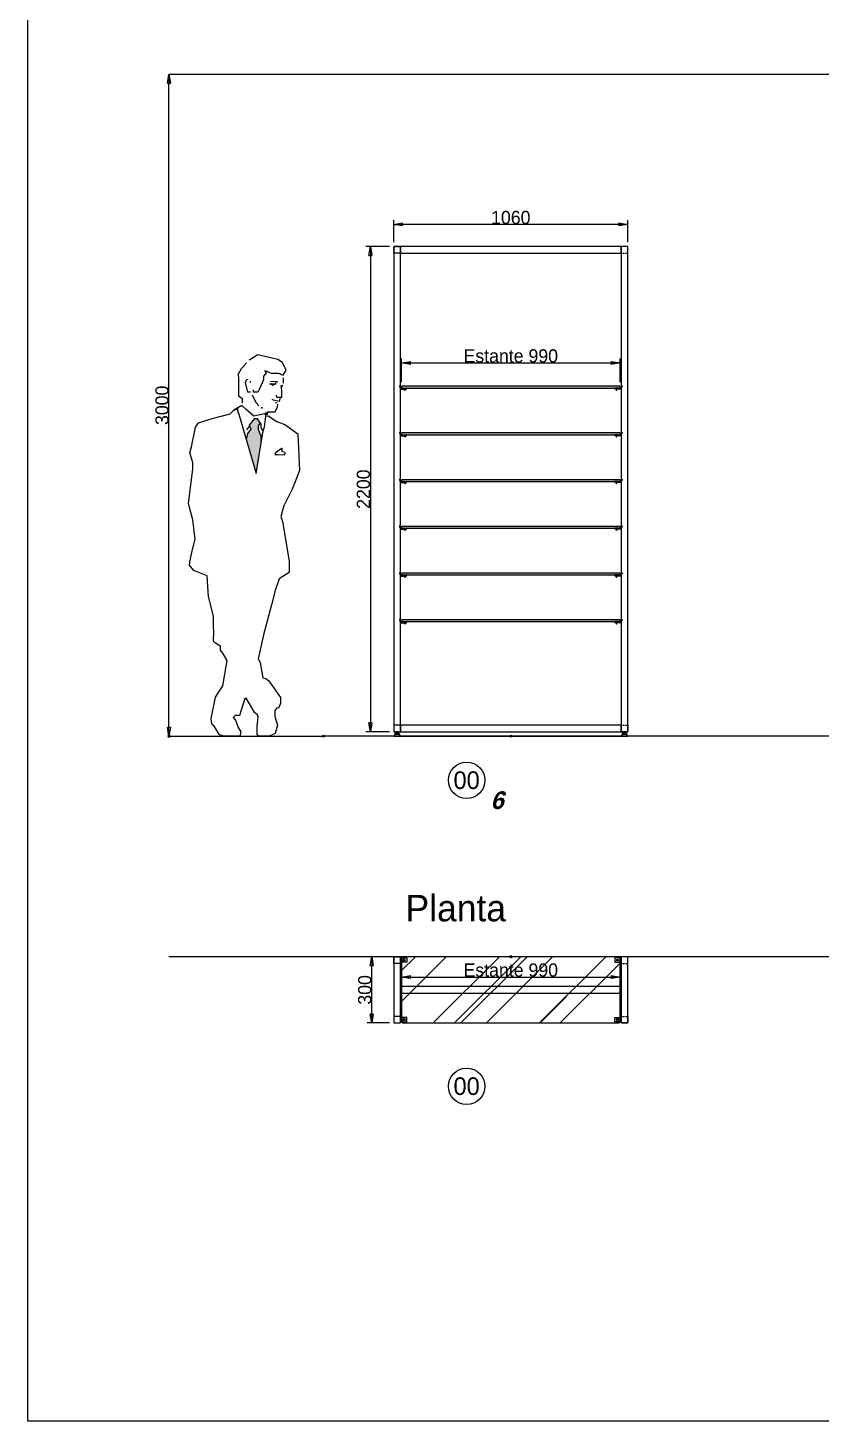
# Paper-space layout 'Jordi B.' of a CAD drawing. Header units: millimetres. Extents: x 23627 to 226976, y -18096 to 223844.
# Drawn here: x 131998 to 135592, y 133994 to 140310 of the extents above; entities that cross this region are included whole.
import ezdxf

# ---------------------------------------------------------------- set-up
doc = ezdxf.new("R2010")
doc.units = ezdxf.units.MM
doc.header["$PDMODE"] = 35
doc.header["$PDSIZE"] = 5
doc.linetypes.add('Discontinua JB', pattern=[0.75, 0.5, -0.25])
doc.layers.add('1001 concep color Blau Fosc', color=7, linetype='Continuous', true_color=0x003e84)
for name, color, linetype in [('Cotas bloques dinámicos PM espacio', 140, 'Continuous'), ('Linea Capa Color 0000 JB', 7, 'Continuous'), ('Linea Capa Color 0008 Gris JB', 8, 'Continuous'), ('Linea Capa Color 0012 Vermell JB', 12, 'Continuous'), ('Linea Capa Color 0140 Blau Vidre JB', 140, 'Continuous'), ('Linea Capa Color 0202 Lila Parets JB', 202, 'Continuous')]:
    doc.layers.add(name, color=color, linetype=linetype)
doc.styles.add('Jordi Ava', font='Avant Garde MEdium BT.ttf')
doc.styles.add('Jordi One Stroke', font='One Stronke Script LET Plain.ttf')
doc.styles.add('Stylus BT JB', font='stylu.ttf', dxfattribs={"oblique": 15})
doc.dimstyles.new('Jordi Ava 2015', dxfattribs={"dimtxt": 60, "dimasz": 40, "dimexe": 20, "dimexo": 20, "dimgap": 0.09, "dimtad": 1, "dimdec": 0, "dimzin": 0, "dimdsep": 46, "dimtxsty": 'Jordi Ava', "dimblk": 'CLOSED', "dimcen": 1.5, "dimclrd": 7, "dimclre": 7, "dimclrt": 256, "dimadec": 0, "dimazin": 0, "dimtfac": 0.05, "dimtdec": 0, "dimtofl": 0, "dimtmove": 0, "dimatfit": 3, "dimldrblk": 'CLOSED', "dimfxl": 90, "dimtolj": 1, "dimtzin": 0, "dimlwd": -1, "dimlwe": -1, "dimarcsym": 0})
doc.dimstyles.new('Jordi Ava Parets 2015', dxfattribs={"dimtxt": 60, "dimasz": 40, "dimexe": 20, "dimexo": 20, "dimgap": 0.09, "dimtad": 1, "dimdec": 0, "dimzin": 0, "dimdsep": 46, "dimtxsty": 'Jordi Ava', "dimblk": 'CLOSED', "dimcen": 1.5, "dimclrd": 7, "dimclre": 7, "dimclrt": 256, "dimadec": 0, "dimazin": 0, "dimtfac": 0.05, "dimtdec": 0, "dimtofl": 0, "dimtmove": 0, "dimatfit": 3, "dimldrblk": 'CLOSED', "dimfxl": 90, "dimtolj": 1, "dimtzin": 0, "dimlwd": -1, "dimlwe": -1, "dimarcsym": 0})

# ---------------------------------------------------------------- blocks, each defined once
blk = doc.blocks.new('_Closed')
at = {"color": 0, "linetype": 'ByBlock', "lineweight": -2}
for p, q in [((-1, 0.17), (0, 0)), ((-1, 0.17), (-1, -0.17)), ((0, 0), (-1, -0.17)), ((0, 0), (-1, 0))]:
    blk.add_line(p, q, dxfattribs=at)
blk = doc.blocks.new('*D1669')
at = {"layer": 'Defpoints', "color": 0, "ltscale": 10, "transparency": 16777216}
for p in [(82879.8, 104665.6), (82879.8, 104665.6), (82879.8, 101665.6)]:
    blk.add_point(p, dxfattribs=at)
at = {"layer": 'Linea Capa Color 0202 Lila Parets JB', "color": 7, "ltscale": 10, "transparency": 16777216}
blk.add_line((82879.8, 101705.6), (82879.8, 104625.6), dxfattribs=at)
at = {"layer": 'Linea Capa Color 0202 Lila Parets JB', "color": 7, "ltscale": 10, "transparency": 16777216, "xscale": 40, "yscale": 40, "zscale": 40}
for p, rotation in [((82879.8, 104665.6), 90), ((82879.8, 101665.6), 270)]:
    blk.add_blockref('_Closed', p, dxfattribs=dict(at, rotation=rotation))
at = {"layer": 'Linea Capa Color 0202 Lila Parets JB', "ltscale": 10, "transparency": 16777216, "insert": (82848.5, 103165.6), "char_height": 60, "attachment_point": 5, "rotation": 90, "style": 'Jordi Ava'}
blk.add_mtext('\\A1;3000', dxfattribs=at)
blk = doc.blocks.new('PM202307281029')
at = {"layer": 'Linea Capa Color 0008 Gris JB'}
h = blk.add_hatch(color=256, dxfattribs=at)
h.set_gradient(color1=(0, 127, 255), one_color=1, tint=1, name='INVCYLINDER')
h.paths.add_polyline_path([(349.2, 1345.3), (355.5, 1372.2), (371.4, 1391.2), (363.5, 1410.2), (385.6, 1438.7), (401.5, 1438.7), (413.7, 1421.3), (403.9, 1407), (403.9, 1391.2), (412.6, 1367.4), (418.1, 1360.8), (418.1, 1332.6), (394.4, 1190.3)])
at = {"layer": 'Linea Capa Color 0008 Gris JB', "linetype": 'Continuous'}
for p, q in [((309.6, 1484.7), (311.2, 1487.8)), ((315.9, 1459.3), (309.6, 1484.7)), ((371.4, 1391.2), (355.5, 1372.2)), ((385.6, 1438.7), (363.5, 1410.2)), ((363.5, 1410.2), (371.4, 1391.2)), ((401.5, 1438.7), (385.6, 1438.7)), ((418.1, 1415), (401.5, 1438.7)), ((418.1, 1397.5), (418.1, 1415)), ((426.8, 1384.9), (418.1, 1397.5)), ((355.5, 1372.2), (349.2, 1345.3))]:
    blk.add_line(p, q, dxfattribs=at)
for points in [[(445.8, 1652.6), (437.9, 1651), (436.3, 1657.3), (463.3, 1645.4), (496.5, 1645.4), (517.1, 1636.7), (531.4, 1658.9), (513.9, 1693.7), (493.4, 1708), (403.1, 1728.6), (363.5, 1704.8)], [(332.6, 1510), (332.6, 1529), (316.7, 1540.1), (317.1, 1581.3), (317.1, 1627.2), (312.8, 1639.9), (328.6, 1666.8), (350.8, 1692.2)], [(441.1, 1649.4), (436.3, 1641.5), (427.6, 1632), (427.6, 1616.1), (409.4, 1574.9), (403.1, 1559.9), (382.5, 1559.9), (382.5, 1570.2)], [(369.8, 1559.1), (357.1, 1559.1), (346, 1603.5), (352.4, 1619.3), (357.1, 1617.7)], [(369.8, 1603.5), (369.8, 1609.8)], [(455.3, 1597.1), (483.8, 1597.1), (485.4, 1606.6)], [(493.1, 1605.4), (487.6, 1606.5), (460.1, 1608.2)], [(479.1, 1595.5), (471.2, 1589.2), (461.7, 1597.1)], [(485.8, 1546.2), (487.4, 1537.5), (510.9, 1537.5), (510.8, 1560.7), (509.2, 1581.9)], [(512.4, 1590.8), (510.8, 1582.9), (506, 1587.6), (515.5, 1590.8)], [(519.5, 1600.3), (519.5, 1624)], [(407.8, 1497.3), (395.1, 1511.6), (377.7, 1546.4)], [(503.3, 1535.1), (499.2, 1517.9), (473.1, 1523.2), (467.1, 1527.1)], [(434.7, 1460.9), (384.1, 1451.4), (349.2, 1481.5), (330.2, 1498.9), (293.8, 1478.3)], [(423.7, 1486.2), (417.3, 1489.4)], [(439.3, 1451), (439.5, 1453), (436.3, 1464.1), (442.1, 1464.1)], [(439.5, 1456.1), (444.2, 1470.4), (480.7, 1470.4), (491.8, 1492.6), (493.6, 1505.7)], [(445.8, 1470.4), (444.2, 1456.1), (441.1, 1457.7)], [(490.2, 1510), (480.7, 1511.6)], [(365, 1407), (350.8, 1389.6)], [(413.7, 1421.3), (403.9, 1407), (403.9, 1391.2), (412.6, 1367.4), (420.5, 1357.9), (422.1, 1357.9)], [(426.8, 1384.9), (433.2, 1402.3)], [(418.1, 1332.6), (418.1, 1360.8)]]:
    blk.add_lwpolyline(points, dxfattribs=at)
at = {"layer": 'Linea Capa Color 0008 Gris JB'}
for points in [[(92.6, 775), (94.3, 789), (105.3, 840), (117.9, 893.8), (108.4, 980.9), (87.8, 1053.8), (108.4, 1212.2), (108.4, 1239.1), (94.2, 1286.7), (102.1, 1312), (119.5, 1400.7), (133.8, 1421.3), (195.6, 1440.3), (277.9, 1460.9), (293.8, 1478.3), (311.4, 1488.3), (309.6, 1484.7), (315.9, 1459.3), (394.4, 1190.3), (426.8, 1384.9), (433.2, 1402.3), (439.3, 1451), (449, 1453), (488.6, 1426), (525, 1413.4), (583.6, 1370.6), (591.6, 1204.3), (559.9, 1123.5), (520.3, 1044.3), (506, 995.2), (513.9, 973), (544.8, 794), (544.8, 742.1), (499.7, 713.2), (480.7, 661), (464.8, 596), (428.4, 459.8), (404.6, 350.5), (412.6, 334.7), (425.2, 265), (439.5, 261.8), (452.2, 250.7), (505.2, 174.7), (505.2, 147.8), (496.5, 127.2), (488.6, 128.7), (479.9, 116.1), (479.9, 89.1), (491.8, 49.5), (480.7, 11.5), (453.8, 0), (428.4, 0), (407.7, 0), (399.1, 6.8), (399.9, 44.8), (404.6, 86), (401.5, 97.1), (388.8, 106.6), (349.2, 173.1), (342.9, 171.5), (319.1, 93.1), (300.1, 93.1), (290.6, 84.4), (301.7, 73.3), (312.8, 40), (325.4, 20), (321.5, 0), (293.8, 0), (249.4, 0), (228.8, 6.8), (205.1, 44.8), (194, 54.3), (190.8, 79.6), (211.4, 176.3), (244.7, 228.5), (263.7, 342.6), (244.7, 375.8), (232.8, 390.1), (232.8, 407.5), (211.4, 421.8), (201.9, 431.3), (203.5, 475.6), (201.1, 494.6), (201.1, 543.8), (179.7, 634), (173.4, 727.5), (113.2, 751.3)], [(479.1, 1276.4), (494.9, 1276.4), (523.4, 1275.6), (528.2, 1285.1), (513.2, 1290.1), (513.2, 1305.7), (482.3, 1285.1)]]:
    blk.add_lwpolyline(points, close=True, dxfattribs=at)
at = {"layer": 'Linea Capa Color 0202 Lila Parets JB', "ltscale": 10}
blk.add_line((0, 0), (700, 0), dxfattribs=at)
for p in [(0, 0), (700, 0)]:
    blk.add_point(p, dxfattribs=at)
blk = doc.blocks.new('*D2413')
at = {"layer": 'Cotas bloques dinámicos PM espacio', "color": 7, "ltscale": 10, "transparency": 16777216}
for p, q in [((-20, 0), (-120, 0)), ((-100, -260), (-100, -40)), ((-20, -300), (-120, -300))]:
    blk.add_line(p, q, dxfattribs=at)
at = {"layer": 'Defpoints', "color": 0, "ltscale": 10, "transparency": 16777216}
for p in [(0, 0), (-100, 0), (0, -300)]:
    blk.add_point(p, dxfattribs=at)
at = {"layer": 'Cotas bloques dinámicos PM espacio', "color": 7, "ltscale": 10, "transparency": 16777216, "xscale": 40, "yscale": 40, "zscale": 40}
for p, rotation in [((-100, 0), 90), ((-100, -300), 270)]:
    blk.add_blockref('_Closed', p, dxfattribs=dict(at, rotation=rotation))
at = {"layer": 'Cotas bloques dinámicos PM espacio', "ltscale": 10, "transparency": 16777216, "insert": (-131.3, -150), "char_height": 60, "attachment_point": 5, "rotation": 90, "style": 'Jordi Ava'}
blk.add_mtext('\\A1;300', dxfattribs=at)
blk = doc.blocks.new('*D2414')
at = {"layer": 'Cotas bloques dinámicos PM espacio', "color": 7, "ltscale": 10, "transparency": 16777216}
for p, q in [((35, -22), (35, -111.8)), ((1025, -22), (1025, -111.8)), ((75, -91.8), (985, -91.8))]:
    blk.add_line(p, q, dxfattribs=at)
at = {"layer": 'Defpoints', "color": 0, "ltscale": 10, "transparency": 16777216}
for p in [(35, -2), (1025, -2), (1025, -91.8)]:
    blk.add_point(p, dxfattribs=at)
at = {"layer": 'Cotas bloques dinámicos PM espacio', "color": 7, "ltscale": 10, "transparency": 16777216, "xscale": 40, "yscale": 40, "zscale": 40, "rotation": 180}
blk.add_blockref('_Closed', (35, -91.8), dxfattribs=at)
at = {"layer": 'Cotas bloques dinámicos PM espacio', "color": 7, "ltscale": 10, "transparency": 16777216, "xscale": 40, "yscale": 40, "zscale": 40}
blk.add_blockref('_Closed', (1025, -91.8), dxfattribs=at)
at = {"layer": 'Cotas bloques dinámicos PM espacio', "ltscale": 10, "transparency": 16777216, "insert": (530, -60.5), "char_height": 60, "attachment_point": 5, "style": 'Jordi Ava'}
blk.add_mtext('\\A1;{\\C140;Estante 990}', dxfattribs=at)
blk = doc.blocks.new('*D3424')
at = {"layer": 'Cotas bloques dinámicos PM espacio', "color": 7, "ltscale": 10, "transparency": 16777216}
for p, q in [((-15, 2240), (-15, 2340)), ((1045, 2240), (1045, 2340)), ((1005, 2320), (25, 2320))]:
    blk.add_line(p, q, dxfattribs=at)
at = {"layer": 'Defpoints', "color": 0, "ltscale": 10, "transparency": 16777216}
for p in [(-15, 2320), (-15, 2220), (1045, 2220)]:
    blk.add_point(p, dxfattribs=at)
at = {"layer": 'Cotas bloques dinámicos PM espacio', "color": 7, "ltscale": 10, "transparency": 16777216, "xscale": 40, "yscale": 40, "zscale": 40, "rotation": 180}
blk.add_blockref('_Closed', (-15, 2320), dxfattribs=at)
at = {"layer": 'Cotas bloques dinámicos PM espacio', "color": 7, "ltscale": 10, "transparency": 16777216, "xscale": 40, "yscale": 40, "zscale": 40}
blk.add_blockref('_Closed', (1045, 2320), dxfattribs=at)
at = {"layer": 'Cotas bloques dinámicos PM espacio', "ltscale": 10, "transparency": 16777216, "insert": (515, 2351.2), "char_height": 60, "attachment_point": 5, "style": 'Jordi Ava'}
blk.add_mtext('\\A1;1060', dxfattribs=at)
blk = doc.blocks.new('*D3425')
at = {"layer": 'Cotas bloques dinámicos PM espacio', "color": 7, "ltscale": 10, "transparency": 16777216}
for p, q in [((-35, 2220), (-141.1, 2220)), ((-121.1, 2180), (-121.1, 60)), ((-35, 20), (-141.1, 20))]:
    blk.add_line(p, q, dxfattribs=at)
at = {"layer": 'Defpoints', "color": 0, "ltscale": 10, "transparency": 16777216}
for p in [(-15, 2220), (-121.1, 20), (-15, 20)]:
    blk.add_point(p, dxfattribs=at)
at = {"layer": 'Cotas bloques dinámicos PM espacio', "color": 7, "ltscale": 10, "transparency": 16777216, "xscale": 40, "yscale": 40, "zscale": 40}
for p, rotation in [((-121.1, 2220), 90), ((-121.1, 20), 270)]:
    blk.add_blockref('_Closed', p, dxfattribs=dict(at, rotation=rotation))
at = {"layer": 'Cotas bloques dinámicos PM espacio', "ltscale": 10, "transparency": 16777216, "insert": (-152.4, 1120), "char_height": 60, "attachment_point": 5, "rotation": 90, "style": 'Jordi Ava'}
blk.add_mtext('\\A1;2200', dxfattribs=at)
blk = doc.blocks.new('*D3426')
at = {"layer": 'Cotas bloques dinámicos PM espacio', "color": 7, "ltscale": 10, "transparency": 16777216}
for p, q in [((20, 1605.4), (20, 1712.5)), ((1010, 1605.4), (1010, 1712.5)), ((60, 1692.5), (970, 1692.5))]:
    blk.add_line(p, q, dxfattribs=at)
at = {"layer": 'Defpoints', "color": 0, "ltscale": 10, "transparency": 16777216}
for p in [(1010, 1692.5), (20, 1585.4), (1010, 1585.4)]:
    blk.add_point(p, dxfattribs=at)
at = {"layer": 'Cotas bloques dinámicos PM espacio', "color": 7, "ltscale": 10, "transparency": 16777216, "xscale": 40, "yscale": 40, "zscale": 40, "rotation": 180}
blk.add_blockref('_Closed', (20, 1692.5), dxfattribs=at)
at = {"layer": 'Cotas bloques dinámicos PM espacio', "color": 7, "ltscale": 10, "transparency": 16777216, "xscale": 40, "yscale": 40, "zscale": 40}
blk.add_blockref('_Closed', (1010, 1692.5), dxfattribs=at)
at = {"layer": 'Cotas bloques dinámicos PM espacio', "ltscale": 10, "transparency": 16777216, "insert": (515, 1723.8), "char_height": 60, "attachment_point": 5, "style": 'Jordi Ava'}
blk.add_mtext('\\A1;{\\C140;Estante 990}', dxfattribs=at)
blk = doc.blocks.new('PM202309291349')
at = {"layer": 'Linea Capa Color 0012 Vermell JB', "ltscale": 50}
for p in [(2187.8, -4066.4), (2187.8, -5066.4)]:
    blk.add_point(p, dxfattribs=at)
at = {"layer": 'Linea Capa Color 0202 Lila Parets JB', "ltscale": 10}
for p, q in [((7207.8, -1066.4), (639.3, -1066.4)), ((7207.8, -4066.4), (1339.3, -4066.4)), ((7207.8, -5066.4), (639.3, -5066.4))]:
    blk.add_line(p, q, dxfattribs=at)
blk.add_lwpolyline([(0, 0), (7902.9, 0), (7902.9, -7171.6), (0, -7171.6)], close=True, dxfattribs=at)
at = {"ltscale": 10}
blk.add_blockref('PM202307281029', (639.3, -4066.4), dxfattribs=at)
at = {"layer": '1001 concep color Blau Fosc', "ltscale": 10, "insert": (1711.2, -4785.9), "char_height": 120, "width": 2264.786, "attachment_point": 1, "style": 'Jordi Ava'}
blk.add_mtext('Planta', dxfattribs=at)
at = {"layer": 'Linea Capa Color 0202 Lila Parets JB', "ltscale": 10}
dim = blk.add_linear_dim(base=(639.3, -1066.4), p1=(639.3, -4066.4), p2=(639.3, -1066.4), angle=90, dimstyle='Jordi Ava Parets 2015', dxfattribs=at)
dim.commit()
dim.dimension.update_dxf_attribs({"geometry": '*D1669', "text_midpoint": (608, -2566.4), "insert": (-82240.5, -105732)})
blk = doc.blocks.new('*U2412')
at = {"layer": 'Linea Capa Color 0140 Blau Vidre JB', "ltscale": 10}
h = blk.add_hatch(dxfattribs=at)
h.set_pattern_fill('AR-RROOF', color=256, scale=10, angle=45, style=0)
h.set_pattern_definition([(45, (82101.74, 23593.09), (215.52615, 574.7364), [3810, -508, 1270, -254]), (45, (82250.8, 23921.76), (-418.48, 59.2697), [762, -83.82, 1524, -190.5]), (45, (82038.88, 23835.55), (813.6112, 1054.28207), [2032, -355.6, 1016, -254])])
h.paths.add_polyline_path([(40, -300), (1020, -300), (1025, -295), (1025, -5), (1020, 0), (40, 0), (35, -5), (35, -295)])
at = {"layer": 'Cotas bloques dinámicos PM espacio', "ltscale": 10}
blk.add_circle((330, -587), 82.4, dxfattribs=at)
at = {"layer": 'Linea Capa Color 0000 JB', "linetype": 'Discontinua JB', "ltscale": 10}
for points in [[(0, 0), (30, 0), (30, -30), (0, -30)], [(1060, 0), (1030, 0), (1030, -30), (1060, -30)], [(0, -300), (30, -300), (30, -270), (0, -270)], [(1060, -300), (1030, -300), (1030, -270), (1060, -270)]]:
    blk.add_lwpolyline(points, close=True, dxfattribs=at)
at = {"layer": 'Linea Capa Color 0000 JB', "ltscale": 50}
for points in [[(0, -300), (30, -300), (30, 0), (0, 0)], [(1030, -300), (1060, -300), (1060, 0), (1030, 0)], [(30, -165), (1030, -165), (1030, -135), (30, -135)]]:
    blk.add_lwpolyline(points, close=True, dxfattribs=at)
at = {"layer": 'Linea Capa Color 0000 JB', "ltscale": 10}
for points in [[(30, -5), (59, -5), (59, -25), (30, -25)], [(32, -5), (59, -5), (59, -25), (32, -25)], [(1030, -5), (1001, -5), (1001, -25), (1030, -25)], [(1028, -5), (1001, -5), (1001, -25), (1028, -25)], [(30, -295), (59, -295), (59, -275), (30, -275)], [(32, -295), (59, -295), (59, -275), (32, -275)], [(1030, -295), (1001, -295), (1001, -275), (1030, -275)], [(1028, -295), (1001, -295), (1001, -275), (1028, -275)]]:
    blk.add_lwpolyline(points, close=True, dxfattribs=at)
for centre in [(46.5, -15), (1013.5, -15), (46.5, -285), (1013.5, -285)]:
    blk.add_circle(centre, 2.5, dxfattribs=at)
at = {"layer": 'Linea Capa Color 0140 Blau Vidre JB', "ltscale": 50}
blk.add_lwpolyline([(40, -300), (1020, -300), (1025, -295), (1025, -5), (1020, 0), (40, 0), (35, -5), (35, -295)], close=True, dxfattribs=at)
for centre, radius in [((46.5, -15), 4.9), ((46.5, -15), 2.25), ((1013.5, -15), 4.9), ((1013.5, -15), 2.25), ((46.5, -285), 4.9), ((46.5, -285), 2.25), ((1013.5, -285), 4.9), ((1013.5, -285), 2.25)]:
    blk.add_circle(centre, radius, dxfattribs=at)
at = {"layer": 'Cotas bloques dinámicos PM espacio', "ltscale": 10}
dim = blk.add_linear_dim(base=(-100, 0), p1=(0, -300), p2=(0, 0), angle=90, dimstyle='Jordi Ava 2015', dxfattribs=at)
dim.commit()
dim.dimension.update_dxf_attribs({"geometry": '*D2413', "text_midpoint": (-131.3, -150)})
dim = blk.add_linear_dim(base=(1025, -91.8), p1=(35, -2), p2=(1025, -2), text='{\\C140;Estante <>}', dimstyle='Jordi Ava 2015', dxfattribs=at)
dim.commit()
dim.dimension.update_dxf_attribs({"geometry": '*D2414', "text_midpoint": (530, -60.5)})
blk = doc.blocks.new('*U2477')
at = {"layer": 'Linea Capa Color 0000 JB'}
blk.add_blockref('*U2412', (0, 0), dxfattribs=at)
blk = doc.blocks.new('*U3423')
at = {"layer": 'Linea Capa Color 0140 Blau Vidre JB', "ltscale": 10}
h = blk.add_hatch(color=256, dxfattribs=at)
h.dxf.hatch_style = 1
h.set_gradient(color1=(0, 191, 255), one_color=1, tint=1, name='SPHERICAL')
h.paths.add_polyline_path([(21, 1578.4), (1009, 1578.4), (1010, 1579.4), (1010, 1585.4), (1009, 1586.4), (21, 1586.4), (20, 1585.4), (20, 1579.4)])
h = blk.add_hatch(color=256, dxfattribs=at)
h.dxf.hatch_style = 1
h.set_gradient(color1=(0, 191, 255), one_color=1, tint=1, name='SPHERICAL')
h.paths.add_polyline_path([(21, 1366.7), (1009, 1366.7), (1010, 1367.7), (1010, 1373.7), (1009, 1374.7), (21, 1374.7), (20, 1373.7), (20, 1367.7)])
h = blk.add_hatch(color=256, dxfattribs=at)
h.dxf.hatch_style = 1
h.set_gradient(color1=(0, 191, 255), one_color=1, tint=1, name='SPHERICAL')
h.paths.add_polyline_path([(21, 1154.7), (1009, 1154.7), (1010, 1155.7), (1010, 1161.7), (1009, 1162.7), (21, 1162.7), (20, 1161.7), (20, 1155.7)])
h = blk.add_hatch(color=256, dxfattribs=at)
h.dxf.hatch_style = 1
h.set_gradient(color1=(0, 191, 255), one_color=1, tint=1, name='SPHERICAL')
h.paths.add_polyline_path([(21, 943), (1009, 943), (1010, 944), (1010, 950), (1009, 951), (21, 951), (20, 950), (20, 944)])
h = blk.add_hatch(color=256, dxfattribs=at)
h.dxf.hatch_style = 1
h.set_gradient(color1=(0, 191, 255), one_color=1, tint=1, name='SPHERICAL')
h.paths.add_polyline_path([(21, 731), (1009, 731), (1010, 732), (1010, 738), (1009, 739), (21, 739), (20, 738), (20, 732)])
h = blk.add_hatch(color=256, dxfattribs=at)
h.dxf.hatch_style = 1
h.set_gradient(color1=(0, 191, 255), one_color=1, tint=1, name='SPHERICAL')
h.paths.add_polyline_path([(21, 519.3), (1009, 519.3), (1010, 520.3), (1010, 526.3), (1009, 527.3), (21, 527.3), (20, 526.3), (20, 520.3)])
at = {"layer": 'Cotas bloques dinámicos PM espacio', "ltscale": 10}
blk.add_circle((315, -200), 82.4, dxfattribs=at)
at = {"layer": 'Linea Capa Color 0000 JB', "ltscale": 50}
for p, q in [((0, 10), (0, 15)), ((1030, 10), (1030, 15))]:
    blk.add_line(p, q, dxfattribs=at)
at = {"layer": 'Linea Capa Color 0000 JB', "linetype": 'Discontinua JB', "ltscale": 10}
for points in [[(-15, 2220), (15, 2220), (15, 2190), (-15, 2190)], [(1045, 2220), (1015, 2220), (1015, 2190), (1045, 2190)], [(-15, 20), (15, 20), (15, 50), (-15, 50)], [(1045, 20), (1015, 20), (1015, 50), (1045, 50)]]:
    blk.add_lwpolyline(points, close=True, dxfattribs=at)
at = {"layer": 'Linea Capa Color 0000 JB', "ltscale": 50}
for points in [[(-15, 20), (15, 20), (15, 2220), (-15, 2220)], [(15, 2190), (1015, 2190), (1015, 2220), (15, 2220)], [(1015, 20), (1045, 20), (1045, 2220), (1015, 2220)], [(-12.5, 0), (12.5, 0), (12.5, 10), (-12.5, 10)], [(-8.5, 10), (8.5, 10), (8.5, 15), (-8.5, 15)], [(-5, 15), (5, 15), (5, 20), (-5, 20)], [(15, 20), (1015, 20), (1015, 50), (15, 50)], [(1017.5, 0), (1042.5, 0), (1042.5, 10), (1017.5, 10)], [(1021.5, 10), (1038.5, 10), (1038.5, 15), (1021.5, 15)], [(1025, 15), (1035, 15), (1035, 20), (1025, 20)]]:
    blk.add_lwpolyline(points, close=True, dxfattribs=at)
at = {"layer": 'Linea Capa Color 0000 JB', "ltscale": 10}
for points in [[(42, 1575.4), (17, 1575.4), (17, 1585.4), (13, 1585.4), (13, 1588.4), (11, 1588.4), (11, 1583.4), (15, 1583.4), (15, 1573.4), (42, 1573.4)], [(988, 1575.4), (1013, 1575.4), (1013, 1585.4), (1017, 1585.4), (1017, 1588.4), (1019, 1588.4), (1019, 1583.4), (1015, 1583.4), (1015, 1573.4), (988, 1573.4)], [(42, 1363.7), (17, 1363.7), (17, 1373.7), (13, 1373.7), (13, 1376.7), (11, 1376.7), (11, 1371.7), (15, 1371.7), (15, 1361.7), (42, 1361.7)], [(988, 1363.7), (1013, 1363.7), (1013, 1373.7), (1017, 1373.7), (1017, 1376.7), (1019, 1376.7), (1019, 1371.7), (1015, 1371.7), (1015, 1361.7), (988, 1361.7)], [(42, 1151.7), (17, 1151.7), (17, 1161.7), (13, 1161.7), (13, 1164.7), (11, 1164.7), (11, 1159.7), (15, 1159.7), (15, 1149.7), (42, 1149.7)], [(988, 1151.7), (1013, 1151.7), (1013, 1161.7), (1017, 1161.7), (1017, 1164.7), (1019, 1164.7), (1019, 1159.7), (1015, 1159.7), (1015, 1149.7), (988, 1149.7)], [(42, 940), (17, 940), (17, 950), (13, 950), (13, 953), (11, 953), (11, 948), (15, 948), (15, 938), (42, 938)], [(988, 940), (1013, 940), (1013, 950), (1017, 950), (1017, 953), (1019, 953), (1019, 948), (1015, 948), (1015, 938), (988, 938)], [(42, 728), (17, 728), (17, 738), (13, 738), (13, 741), (11, 741), (11, 736), (15, 736), (15, 726), (42, 726)], [(988, 728), (1013, 728), (1013, 738), (1017, 738), (1017, 741), (1019, 741), (1019, 736), (1015, 736), (1015, 726), (988, 726)], [(42, 516.3), (17, 516.3), (17, 526.3), (13, 526.3), (13, 529.3), (11, 529.3), (11, 524.3), (15, 524.3), (15, 514.3), (42, 514.3)], [(988, 516.3), (1013, 516.3), (1013, 526.3), (1017, 526.3), (1017, 529.3), (1019, 529.3), (1019, 524.3), (1015, 524.3), (1015, 514.3), (988, 514.3)]]:
    blk.add_lwpolyline(points, close=True, dxfattribs=at)
at = {"layer": 'Linea Capa Color 0140 Blau Vidre JB', "ltscale": 10}
for points in [[(21, 1578.4), (1009, 1578.4), (1010, 1579.4), (1010, 1585.4), (1009, 1586.4), (21, 1586.4), (20, 1585.4), (20, 1579.4)], [(28.5, 1578.4), (43.5, 1578.4), (38.8, 1575.4), (38, 1575.4), (38, 1571.4), (36.5, 1567.4), (35.5, 1567.4), (34, 1571.4), (34, 1575.4), (33.3, 1575.4)], [(1001.6, 1578.4), (986.6, 1578.4), (991.4, 1575.4), (992.1, 1575.4), (992.1, 1571.4), (993.6, 1567.4), (994.6, 1567.4), (996.1, 1571.4), (996.1, 1575.4), (996.9, 1575.4)], [(21, 1366.7), (1009, 1366.7), (1010, 1367.7), (1010, 1373.7), (1009, 1374.7), (21, 1374.7), (20, 1373.7), (20, 1367.7)], [(28.5, 1366.7), (43.5, 1366.7), (38.8, 1363.7), (38, 1363.7), (38, 1359.7), (36.5, 1355.7), (35.5, 1355.7), (34, 1359.7), (34, 1363.7), (33.3, 1363.7)], [(1001.6, 1366.7), (986.6, 1366.7), (991.4, 1363.7), (992.1, 1363.7), (992.1, 1359.7), (993.6, 1355.7), (994.6, 1355.7), (996.1, 1359.7), (996.1, 1363.7), (996.9, 1363.7)], [(21, 1154.7), (1009, 1154.7), (1010, 1155.7), (1010, 1161.7), (1009, 1162.7), (21, 1162.7), (20, 1161.7), (20, 1155.7)], [(28.5, 1154.7), (43.5, 1154.7), (38.8, 1151.7), (38, 1151.7), (38, 1147.7), (36.5, 1143.7), (35.5, 1143.7), (34, 1147.7), (34, 1151.7), (33.3, 1151.7)], [(1001.6, 1154.7), (986.6, 1154.7), (991.4, 1151.7), (992.1, 1151.7), (992.1, 1147.7), (993.6, 1143.7), (994.6, 1143.7), (996.1, 1147.7), (996.1, 1151.7), (996.9, 1151.7)], [(21, 943), (1009, 943), (1010, 944), (1010, 950), (1009, 951), (21, 951), (20, 950), (20, 944)], [(28.5, 943), (43.5, 943), (38.8, 940), (38, 940), (38, 936), (36.5, 932), (35.5, 932), (34, 936), (34, 940), (33.3, 940)], [(1001.6, 943), (986.6, 943), (991.4, 940), (992.1, 940), (992.1, 936), (993.6, 932), (994.6, 932), (996.1, 936), (996.1, 940), (996.9, 940)], [(21, 731), (1009, 731), (1010, 732), (1010, 738), (1009, 739), (21, 739), (20, 738), (20, 732)], [(28.5, 731), (43.5, 731), (38.8, 728), (38, 728), (38, 724), (36.5, 720), (35.5, 720), (34, 724), (34, 728), (33.3, 728)], [(1001.6, 731), (986.6, 731), (991.4, 728), (992.1, 728), (992.1, 724), (993.6, 720), (994.6, 720), (996.1, 724), (996.1, 728), (996.9, 728)], [(21, 519.3), (1009, 519.3), (1010, 520.3), (1010, 526.3), (1009, 527.3), (21, 527.3), (20, 526.3), (20, 520.3)], [(28.5, 519.3), (43.5, 519.3), (38.8, 516.3), (38, 516.3), (38, 512.3), (36.5, 508.3), (35.5, 508.3), (34, 512.3), (34, 516.3), (33.3, 516.3)], [(1001.6, 519.3), (986.6, 519.3), (991.4, 516.3), (992.1, 516.3), (992.1, 512.3), (993.6, 508.3), (994.6, 508.3), (996.1, 512.3), (996.1, 516.3), (996.9, 516.3)]]:
    blk.add_lwpolyline(points, close=True, dxfattribs=at)
at = {"layer": 'Linea Capa Color 0202 Lila Parets JB', "ltscale": 10}
blk.add_line((-15, 0), (1045, 0), dxfattribs=at)
at = {"layer": 'Cotas bloques dinámicos PM espacio', "ltscale": 10, "insert": (423.1, -250), "char_height": 80, "width": 102.993, "attachment_point": 1, "style": 'Stylus BT JB'}
blk.add_mtext('{\\fStylus BT|b1|i0|c0|p34;\\C140;6}', dxfattribs=at)
at = {"layer": 'Cotas bloques dinámicos PM espacio', "ltscale": 10}
dim = blk.add_linear_dim(base=(-15, 2320), p1=(1045, 2220), p2=(-15, 2220), dimstyle='Jordi Ava 2015', dxfattribs=at)
dim.commit()
dim.dimension.update_dxf_attribs({"geometry": '*D3424', "text_midpoint": (515, 2351.2)})
dim = blk.add_linear_dim(base=(-121.1, 20), p1=(-15, 2220), p2=(-15, 20), angle=90, dimstyle='Jordi Ava 2015', dxfattribs=at)
dim.commit()
dim.dimension.update_dxf_attribs({"geometry": '*D3425', "text_midpoint": (-152.4, 1120)})
dim = blk.add_linear_dim(base=(1010, 1692.5), p1=(20, 1585.4), p2=(1010, 1585.4), text='{\\C140;Estante <>}', dimstyle='Jordi Ava 2015', dxfattribs=at)
dim.commit()
dim.dimension.update_dxf_attribs({"geometry": '*D3426', "text_midpoint": (515, 1723.8)})
blk = doc.blocks.new('*U3021')
at = {"layer": 'Linea Capa Color 0000 JB'}
blk.add_blockref('*U3423', (0, 0), dxfattribs=at)
blk = doc.blocks.new('*U3419')
at = {"layer": 'Linea Capa Color 0000 JB'}
blk.add_blockref('*U3021', (0, 0), dxfattribs=at)

psp = doc.layouts.new('Jordi B.')

# ---------------------------------------------------------------- block references
at = {"layer": 'Linea Capa Color 0000 JB'}
for name, p in [('PM202309291349', (131998.3, 141165.6)), ('*U3419', (133671.1, 137099.1)), ('*U2477', (133656.1, 136099.1))]:
    psp.add_blockref(name, p, dxfattribs=at)

# ---------------------------------------------------------------- texts
at = {"layer": 'Cotas bloques dinámicos PM espacio', "char_height": 80, "width": 400, "attachment_point": 5, "style": 'Jordi One Stroke'}
for insert in [(133986.1, 136899.1), (133986.1, 135512.1)]:
    psp.add_mtext('00', dxfattribs=dict(at, insert=insert))

doc.saveas('drawing.dxf')
